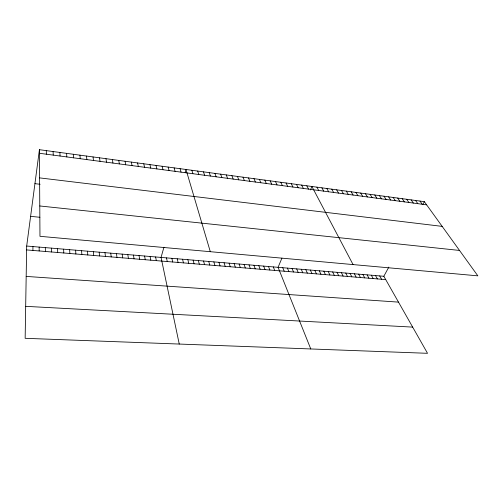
<?xml version="1.0" encoding="UTF-8"?>
<svg xmlns="http://www.w3.org/2000/svg" width="503" height="503" viewBox="0 0 503 503"><rect width="100%" height="100%" fill="white"/><g stroke="black" fill="none" stroke-linecap="round" stroke-linejoin="round"><path stroke-width="0.75" d="M32.915 250.437L32.94 246.564M26.684 246.036L25.15 338.312L427.531 353.307L383.833 276.273L26.684 246.036L39.423 149.693L424.35 201.665L477.85 275.845L39.97 236.316L39.423 149.693M163.94 247.225L161.054 257.41L179.25 344.058M185.129 172.504L185.984 169.48L210.304 251.695M281.919 258.14L278.077 267.319L310.766 348.956M310.458 189.933L311.904 186.481L353.068 264.584M383.833 276.273L388.819 267.099M422.973 204.199L424.35 201.665M25.678 306.34L412.667 327.107M26.181 276.411L398.495 302.121M26.621 249.922L385.726 279.605M30.608 216.347L39.9 217.277M39.775 205.966L459.528 250.444M34.927 183.664L40.108 184.274M39.599 177.886L442.175 226.381M39.448 153.283L426.638 204.84M419.967 201.074L422.237 204.256M415.56 200.477L417.817 203.665M411.133 199.88L413.365 203.074M406.675 199.282L408.889 202.476M402.193 198.672L404.387 201.879M397.691 198.069L399.86 201.275M393.157 197.453L395.308 200.672M388.599 196.836L390.724 200.062M384.009 196.22L386.115 199.446M379.4 195.598L381.481 198.83M374.76 194.969L376.822 198.207M370.095 194.34L372.132 197.585M365.404 193.705L367.416 196.956M360.682 193.07L362.676 196.321M355.935 192.429L357.903 195.686M351.157 191.781L353.1 195.051M346.353 191.134L348.271 194.403M341.518 190.48L343.417 193.762M336.658 189.826L338.532 193.108M331.766 189.166L333.615 192.454M379.69 275.927L381.563 279.266M375.527 275.575L377.382 278.92M326.843 188.499L328.666 191.794M371.34 275.216L373.176 278.568M321.895 187.833L323.693 191.134M367.133 274.864L368.95 278.222M316.915 187.16L318.688 190.467M362.902 274.506L364.7 277.87M358.652 274.141L360.431 277.518M354.376 273.783L356.137 277.159M306.799 185.796L308.515 189.109M350.075 273.418L351.823 276.807M301.662 185.098L303.353 188.424M345.756 273.054L347.479 276.449M341.411 272.683L343.115 276.084M296.493 184.406L298.16 187.732M337.048 272.312L338.733 275.719M291.294 183.702L292.928 187.034M332.659 271.941L334.319 275.355M286.062 182.991L287.666 186.336M328.245 271.57L329.886 274.99M323.806 271.192L325.428 274.625M280.8 182.281L282.372 185.632M319.342 270.815L320.945 274.254M275.499 181.57L277.046 184.922M314.859 270.438L316.437 273.877M270.168 180.847L271.689 184.205M310.345 270.054L311.91 273.506M305.811 269.671L307.352 273.129M264.804 180.124L266.288 183.488M301.253 269.281L302.768 272.752M259.403 179.395L260.862 182.765M296.669 268.898L298.166 272.368M292.061 268.508L293.532 271.985M253.971 178.659L255.398 182.036M287.427 268.112L288.873 271.601M248.501 177.924L249.897 181.306M282.761 267.715L284.189 271.211M242.999 177.182L244.364 180.571M273.305 266.917L274.682 270.425M237.466 176.434L238.793 179.829M268.501 266.508L269.86 270.029M231.889 175.679L233.191 179.081M263.679 266.1L265.006 269.627M226.281 174.925L227.545 178.332M258.825 265.691L260.126 269.224M253.94 265.276L255.222 268.816M220.635 174.157L221.867 177.572M249.029 264.861L250.287 268.413M214.951 173.39L216.152 176.811M244.093 264.446L245.319 267.998M209.235 172.623L210.399 176.044M239.126 264.025L240.327 267.59M234.128 263.597L235.31 267.175M203.476 171.844L204.608 175.277M229.104 263.176L230.255 266.753M197.685 171.064L198.779 174.497M224.055 262.748L225.174 266.332M191.85 170.272L192.913 173.717M218.968 262.315L220.069 265.911M213.857 261.881L214.926 265.49M208.714 261.447L209.757 265.062M180.074 168.681L181.055 172.139M203.545 261.013L204.558 264.628M174.126 167.883L175.069 171.341M198.339 260.573L199.326 264.194M193.108 260.126L194.064 263.761M168.14 167.071L169.046 170.536M187.845 259.68L188.77 263.327M162.111 166.26L162.978 169.731M182.551 259.234L183.444 262.887M156.043 165.437L156.873 168.92M177.226 258.781L178.087 262.44M171.863 258.328L172.699 261.994M149.932 164.613L150.724 168.096M166.474 257.869L167.279 261.547M143.783 163.783L144.531 167.273M137.589 162.947L138.3 166.443M155.597 256.951L156.339 260.642M150.108 256.486L150.818 260.189M131.358 162.104L132.025 165.606M144.587 256.021L145.266 259.73M125.084 161.262L125.706 164.77M139.029 255.549L139.677 259.265M118.765 160.407L119.349 163.921M133.44 255.078L134.056 258.8M127.819 254.6L128.397 258.335M112.402 159.545L112.942 163.066M122.16 254.122L122.707 257.863M105.995 158.684L106.491 162.211M116.47 253.638L116.979 257.391M99.544 157.81L99.996 161.344M110.742 253.154L111.22 256.914M104.982 252.663L105.416 256.436M93.049 156.936L93.457 160.476M99.179 252.173L99.581 255.952M86.51 156.049L86.868 159.596M93.344 251.682L93.715 255.467M79.92 155.163L80.235 158.715M87.478 251.186L87.805 254.977M81.568 250.683L81.857 254.487M73.293 154.264L73.557 157.823M75.62 250.18L75.878 253.99M66.61 153.365L66.83 156.93M69.64 249.67L69.854 253.493M59.888 152.459L60.058 156.024M63.617 249.161L63.799 252.99M57.562 248.652L57.7 252.487M53.111 151.541L53.236 155.119M51.463 248.136L51.564 251.984M46.295 150.623L46.364 154.201M45.327 247.614L45.389 251.469M39.152 247.092L39.171 250.959"/></g></svg>
